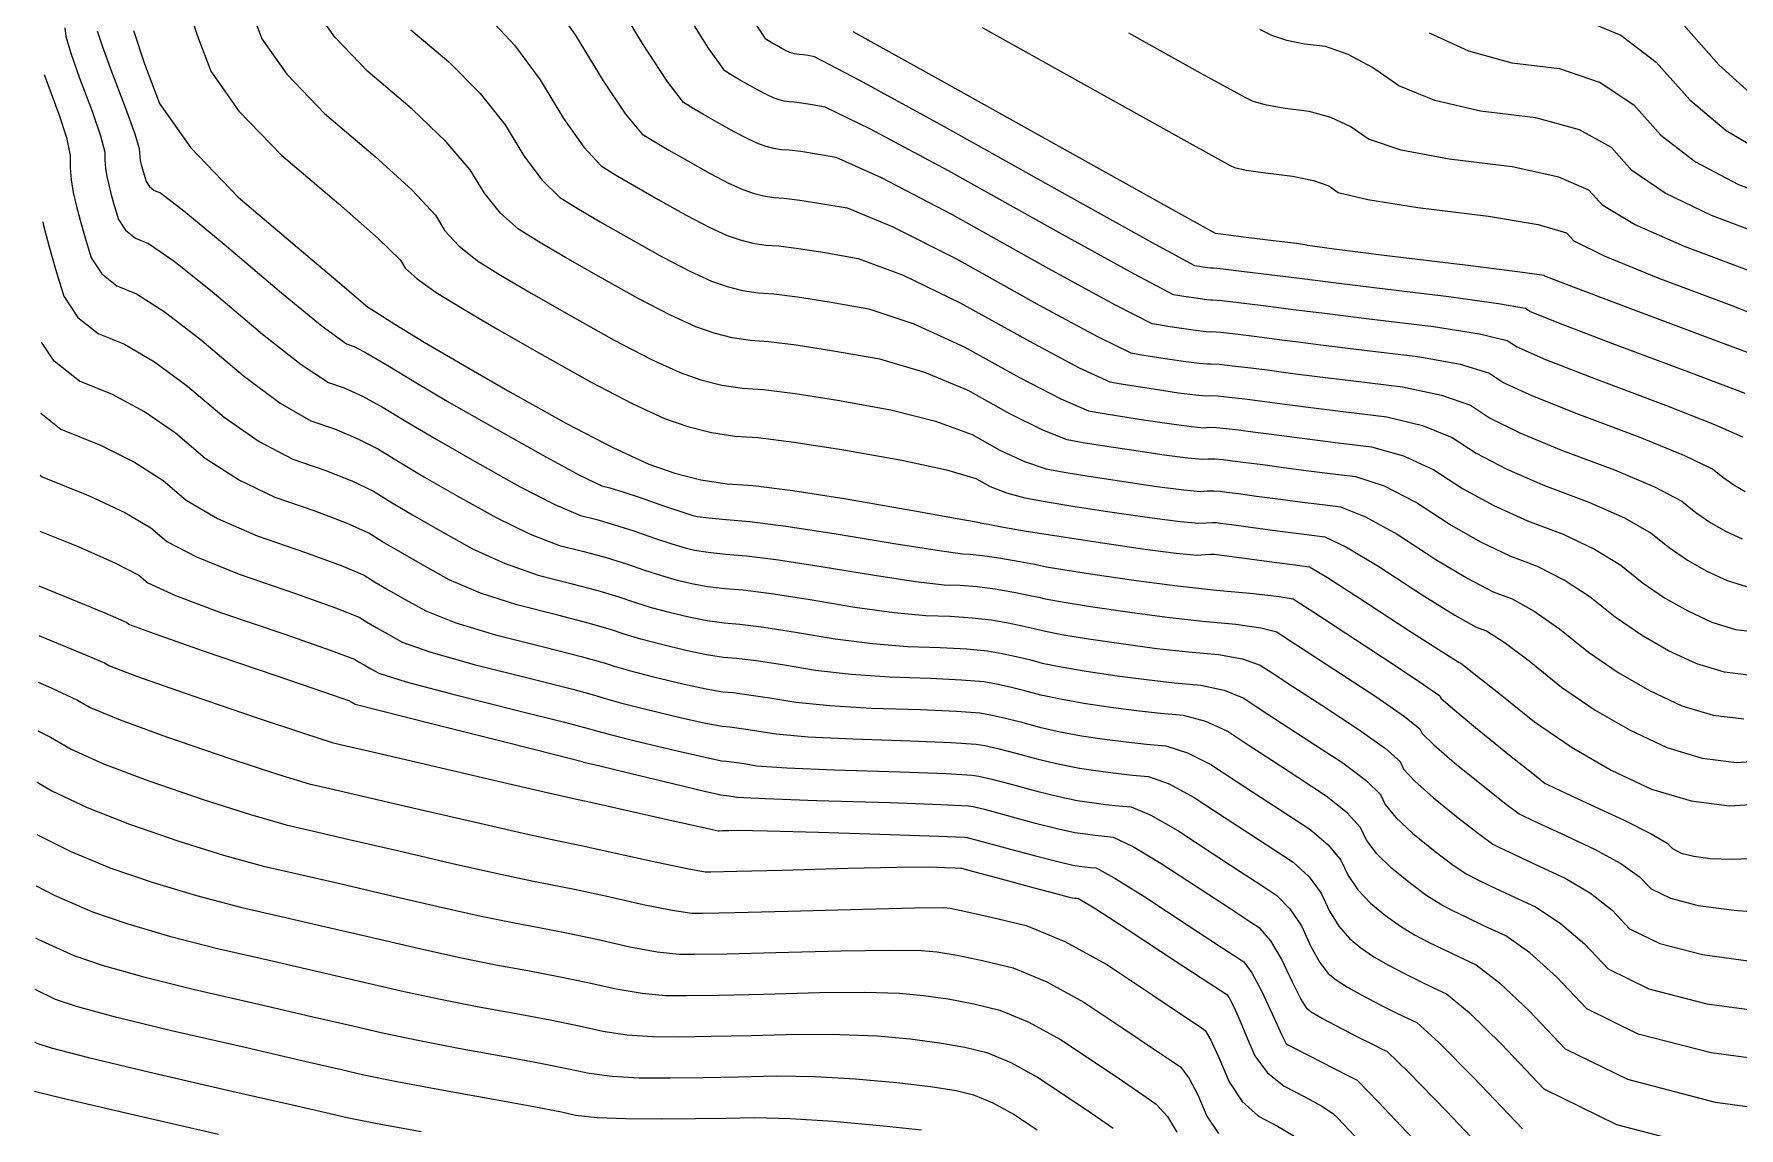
# Model space of a CAD drawing. Header units: inches. Extents: x 1337389 to 1347141, y 407035 to 414577.
# Drawn here: x 1337423.3 to 1337797.7, y 410503.8 to 410744 of the extents above; entities that cross this region are included whole.
import ezdxf

# ---------------------------------------------------------------- set-up
doc = ezdxf.new("R2010")
doc.units = ezdxf.units.IN
doc.header["$MEASUREMENT"] = 0
doc.layers.add('Topo', color=7, linetype='Continuous', lineweight=15, true_color=0x459900)

msp = doc.modelspace()

# ---------------------------------------------------------------- linework, layer by layer
at = {"layer": 'Topo'}
for points, elevation in [([(1337456.9391, 410750.2799), (1337459.0972, 410743.708), (1337462.0831, 410735.8549), (1337468.2498, 410727.078), (1337477.599, 410717.3771), (1337490.1279, 410706.7521), (1337498.8361, 410699.0779), (1337503.724, 410694.3549), (1337504.7901, 410692.5819), (1337507.416, 410690.217), (1337511.602, 410687.26), (1337517.3481, 410683.7099), (1337524.9059, 410679.258), (1337534.276, 410673.9039), (1337545.458, 410667.647), (1337554.623, 410662.8831), (1337561.771, 410659.61), (1337566.902, 410657.83), (1337572.0441, 410656.535), (1337577.195, 410655.7251), (1337582.3571, 410655.3999), (1337590.189, 410654.4109), (1337600.691, 410652.7591), (1337613.8639, 410650.4441), (1337623.6849, 410648.321), (1337630.155, 410646.3901), (1337633.2722, 410644.6521), (1337636.848, 410643.2309), (1337640.882, 410642.1262), (1337645.3729, 410641.3389), (1337651.4409, 410640.358), (1337659.0841, 410639.1829), (1337668.3039, 410637.8151), (1337674.9902, 410636.9422), (1337679.1409, 410636.564), (1337680.7591, 410636.6821), (1337682.078, 410636.7312), (1337683.1, 410636.712), (1337683.8239, 410636.624), (1337686.2768, 410636.3002), (1337690.46, 410635.74), (1337696.3721, 410634.9441), (1337701.0701, 410634.3209), (1337704.5531, 410633.8719), (1337706.822, 410633.5949), (1337711.52, 410631.3311), (1337718.647, 410627.081), (1337728.2031, 410620.8441), (1337735.3259, 410616.404), (1337740.0158, 410613.7632), (1337742.272, 410612.9202), (1337746.1489, 410610.447), (1337751.646, 410606.3439), (1337758.764, 410600.6112), (1337766.175, 410595.5379), (1337773.8811, 410591.1261), (1337781.8819, 410587.3731), (1337789.6661, 410585.0251), (1337797.236, 410584.083), (1337804.5902, 410584.546)], 870), ([(1337536.2609, 410752.1269), (1337542.1588, 410743.816), (1337548.2499, 410733.6881), (1337553.153, 410726.4149), (1337556.8689, 410721.9971), (1337559.3969, 410720.435), (1337562.7221, 410718.4772), (1337566.845, 410716.1209), (1337571.764, 410713.3681), (1337575.797, 410711.2721), (1337578.942, 410709.833), (1337581.1989, 410709.0489), (1337583.4608, 410708.48), (1337585.728, 410708.1229), (1337587.999, 410707.98), (1337591.4449, 410707.5449), (1337596.0651, 410706.8181), (1337601.8609, 410705.7999), (1337611.789, 410701.739), (1337625.8499, 410694.6371), (1337644.043, 410684.492), (1337656.83, 410677.6141), (1337664.21, 410674.002), (1337666.183, 410673.6562), (1337668.8479, 410673.225), (1337672.206, 410672.709), (1337676.2561, 410672.1079), (1337679.1931, 410671.7241), (1337681.016, 410671.559), (1337681.7269, 410671.6098), (1337683.55, 410671.48), (1337686.4851, 410671.1691), (1337690.5321, 410670.675), (1337694.0949, 410670.23), (1337697.1751, 410669.833), (1337699.771, 410669.4831), (1337705.0812, 410668.8141), (1337713.1038, 410667.8238), (1337723.8401, 410666.515), (1337732.3951, 410664.7309), (1337738.7679, 410662.4707), (1337742.9588, 410659.7351), (1337749.6342, 410656.4622), (1337758.7919, 410652.65), (1337770.4341, 410648.3), (1337779.235, 410644.5629), (1337785.194, 410641.4391), (1337788.3121, 410638.9269), (1337791.5589, 410636.7051), (1337794.935, 410634.772), (1337798.439, 410633.128)], 845), ([(1337799.1449, 410643.5011), (1337796.6359, 410644.9381), (1337794.2222, 410646.5911), (1337791.904, 410648.4581), (1337785.8519, 410651.3859), (1337776.0671, 410655.376), (1337762.5469, 410660.4272), (1337752.4949, 410664.4728), (1337745.9101, 410667.5129), (1337742.792, 410669.548), (1337736.5698, 410671.41), (1337727.2441, 410673.099), (1337714.8139, 410674.6151), (1337705.8829, 410675.7121), (1337700.4512, 410676.3909), (1337698.5181, 410676.651), (1337695.659, 410677.0161), (1337691.874, 410677.4861), (1337687.1619, 410678.0601), (1337683.8441, 410678.43), (1337681.92, 410678.5959), (1337681.3909, 410678.557), (1337680.033, 410678.6808), (1337677.846, 410678.966), (1337674.8301, 410679.414), (1337672.33, 410679.7981), (1337670.345, 410680.1191), (1337668.875, 410680.3771), (1337660.8261, 410684.49), (1337646.1969, 410692.46), (1337624.9889, 410704.286), (1337609.4101, 410712.4229), (1337599.4601, 410716.8709), (1337595.1402, 410717.63), (1337591.6959, 410718.172), (1337589.1269, 410718.496), (1337587.4339, 410718.603), (1337585.745, 410718.868), (1337584.059, 410719.2929), (1337582.3759, 410719.8768), (1337580.032, 410720.9499), (1337577.0261, 410722.513), (1337573.3588, 410724.565), (1337570.2861, 410726.321), (1337567.8071, 410727.7809), (1337565.9221, 410728.9449), (1337562.3009, 410733.654), (1337556.9422, 410741.909), (1337549.8471, 410753.7091)], 840), ([(1337470.6581, 410749.9432), (1337473.309, 410742.9688), (1337478.7861, 410735.1747), (1337487.0869, 410726.5611), (1337498.2138, 410717.1259), (1337506.3209, 410709.6881), (1337511.4109, 410704.247), (1337513.482, 410700.8032), (1337516.5629, 410697.4558), (1337520.6551, 410694.2069), (1337525.757, 410691.0549), (1337532.469, 410687.1019), (1337540.789, 410682.3471), (1337550.719, 410676.791), (1337558.858, 410672.561), (1337565.2051, 410669.6552), (1337569.7621, 410668.074), (1337574.327, 410666.924), (1337578.902, 410666.2049), (1337583.485, 410665.9159), (1337590.44, 410665.0381), (1337599.7661, 410663.571), (1337611.4639, 410661.5151), (1337621.3058, 410659.0049), (1337629.2941, 410656.04), (1337635.4271, 410652.6201), (1337640.844, 410650.1069), (1337645.547, 410648.501), (1337649.5349, 410647.8018), (1337654.9221, 410646.9309), (1337661.709, 410645.8881), (1337669.8938, 410644.6729), (1337675.83, 410643.8979), (1337679.5158, 410643.563), (1337680.9521, 410643.668), (1337682.3729, 410643.6811), (1337683.777, 410643.6032), (1337685.1652, 410643.4341), (1337687.84, 410643.0861), (1337691.8028, 410642.558), (1337697.0519, 410641.8519), (1337701.872, 410641.22), (1337706.263, 410640.6621), (1337710.2249, 410640.1791), (1337715.6949, 410638.0109), (1337722.6709, 410634.1589), (1337731.154, 410628.6221), (1337738.1881, 410624.416), (1337743.7709, 410621.5409), (1337747.905, 410619.9958), (1337752.7659, 410617.2701), (1337758.3561, 410613.363), (1337764.6731, 410608.274), (1337771.252, 410603.772), (1337778.0918, 410599.8548), (1337785.193, 410596.5241), (1337792.103, 410594.44), (1337798.8219, 410593.6039)], 865), ([(1337800.408, 410603.125), (1337794.54, 410603.8549), (1337788.5051, 410605.6751), (1337782.303, 410608.5839), (1337776.329, 410612.0048), (1337770.5831, 410615.9381), (1337765.065, 410620.382), (1337759.3831, 410624.094), (1337753.5371, 410627.072), (1337747.5259, 410629.3182), (1337741.0491, 410632.4271), (1337734.1051, 410636.3999), (1337726.6949, 410641.2371), (1337719.87, 410644.691), (1337713.6289, 410646.763), (1337707.973, 410647.4529), (1337702.674, 410648.118), (1337697.7323, 410648.7601), (1337693.1459, 410649.377), (1337689.4039, 410649.8719), (1337686.507, 410650.2438), (1337684.4539, 410650.495), (1337682.667, 410650.6309), (1337681.1458, 410650.653), (1337679.8911, 410650.562), (1337676.671, 410650.855), (1337671.4851, 410651.532), (1337664.3332, 410652.593), (1337658.4041, 410653.505), (1337653.6971, 410654.2659), (1337650.2128, 410654.8759), (1337644.8409, 410656.984), (1337637.5811, 410660.5881), (1337628.4328, 410665.6888), (1337618.9269, 410669.688), (1337609.0629, 410672.5861), (1337598.841, 410674.3829), (1337590.691, 410675.665), (1337584.614, 410676.4319), (1337580.6078, 410676.684), (1337576.6111, 410677.313), (1337572.621, 410678.3182), (1337568.639, 410679.699), (1337563.092, 410682.2389), (1337555.9801, 410685.9359), (1337547.3029, 410690.791), (1337540.0321, 410694.9461), (1337534.1671, 410698.4), (1337529.7091, 410701.1551), (1337525.7109, 410704.6962), (1337522.174, 410709.024), (1337519.0979, 410714.139), (1337513.8062, 410720.2981), (1337506.2989, 410727.5), (1337496.5761, 410735.7451), (1337489.3219, 410743.2732), (1337484.5361, 410750.0839)], 860), ([(1337522.4699, 410748.2472), (1337528.776, 410741.5172), (1337534.4719, 410733.9239), (1337539.558, 410725.4659), (1337544.006, 410719.175), (1337547.8149, 410715.05), (1337550.987, 410713.09), (1337555.1592, 410710.633), (1337560.331, 410707.678), (1337566.5029, 410704.2241), (1337571.562, 410701.5938), (1337575.5082, 410699.7881), (1337578.3401, 410698.8061), (1337581.1777, 410698.091), (1337584.021, 410697.643), (1337586.87, 410697.464), (1337591.1932, 410696.9181), (1337596.991, 410696.0059), (1337604.262, 410694.7279), (1337614.1681, 410691.0549), (1337626.7111, 410684.9869), (1337641.8891, 410676.524), (1337652.8341, 410670.7369), (1337659.5441, 410667.627), (1337662.0208, 410667.192), (1337665.367, 410666.6519), (1337669.5821, 410666.0041), (1337674.665, 410665.2491), (1337678.3519, 410664.7681), (1337680.641, 410664.56), (1337681.5329, 410664.6249), (1337683.2551, 410664.5309), (1337685.8078, 410664.277), (1337689.1899, 410663.8649), (1337692.5321, 410663.444), (1337695.8321, 410663.0139), (1337699.091, 410662.5749), (1337704.2781, 410661.9149), (1337711.394, 410661.0341), (1337720.437, 410659.931), (1337728.2199, 410658.0511), (1337734.7443, 410655.3931), (1337740.0079, 410651.9571), (1337746.7721, 410648.4501), (1337755.037, 410644.873), (1337764.8021, 410641.2239), (1337772.618, 410637.7401), (1337778.485, 410634.42), (1337782.4021, 410631.2641), (1337786.4819, 410628.472), (1337790.7242, 410626.0429), (1337795.1281, 410623.977), (1337799.4129, 410622.685)], 850), ([(1337798.613, 410655.477), (1337792.4689, 410658.209), (1337781.6991, 410662.4521), (1337766.303, 410668.2041), (1337755.357, 410672.4839), (1337748.861, 410675.292), (1337746.816, 410676.6261), (1337740.7451, 410678.09), (1337730.648, 410679.6832), (1337716.524, 410681.4062), (1337706.6849, 410682.611), (1337701.131, 410683.2991), (1337699.862, 410683.4702), (1337697.223, 410683.8019), (1337693.215, 410684.296), (1337687.838, 410684.9511), (1337684.138, 410685.3799), (1337682.114, 410685.5821), (1337681.7659, 410685.556), (1337680.874, 410685.6369), (1337679.436, 410685.8251), (1337677.4541, 410686.1187), (1337675.811, 410686.3719), (1337674.507, 410686.5831), (1337673.541, 410686.752), (1337664.8231, 410691.367), (1337648.3521, 410700.428), (1337624.1281, 410713.9349), (1337607.0311, 410723.106), (1337597.0602, 410727.9419), (1337594.2148, 410728.4419), (1337591.947, 410728.799), (1337590.2549, 410729.012), (1337589.1411, 410729.082), (1337588.0279, 410729.257), (1337586.9179, 410729.5371), (1337585.81, 410729.9212), (1337584.266, 410730.6278), (1337582.2869, 410731.6572), (1337579.872, 410733.0079), (1337577.8491, 410734.164), (1337576.2171, 410735.126), (1337574.976, 410735.8921), (1337571.4481, 410740.894), (1337565.6341, 410750.13)], 835), ([(1337799.0861, 410665.0319), (1337787.3312, 410669.5282), (1337770.0579, 410675.9821), (1337758.2181, 410680.496), (1337751.8121, 410683.0701), (1337750.8411, 410683.7042), (1337744.9201, 410684.7701), (1337734.0521, 410686.2669), (1337718.2338, 410688.1959), (1337707.487, 410689.5089), (1337701.811, 410690.2071), (1337701.205, 410690.2878), (1337698.7871, 410690.5879), (1337694.5569, 410691.1061), (1337688.515, 410691.8431), (1337684.432, 410692.33), (1337682.307, 410692.567), (1337682.1409, 410692.5551), (1337681.7139, 410692.5939), (1337681.0271, 410692.6841), (1337680.0789, 410692.8241), (1337679.293, 410692.945), (1337678.6692, 410693.0462), (1337678.2069, 410693.127), (1337668.819, 410698.2439), (1337650.5061, 410708.3961), (1337623.2671, 410723.5841), (1337604.651, 410733.7899), (1337594.6592, 410739.0129), (1337593.29, 410739.254), (1337592.1979, 410739.4251), (1337591.3841, 410739.528), (1337590.8471, 410739.562), (1337590.312, 410739.646), (1337589.7768, 410739.781), (1337589.244, 410739.9661), (1337588.501, 410740.3061), (1337587.5479, 410740.8011), (1337586.3858, 410741.4511), (1337585.4122, 410742.0081), (1337584.627, 410742.471), (1337584.0289, 410742.84), (1337580.5961, 410748.1329)], 830), ([(1337763.4781, 410747.185), (1337771.775, 410743.71), (1337779.5988, 410737.824), (1337786.9509, 410729.527), (1337794.9299, 410722.8449), (1337803.538, 410717.778), (1337812.7738, 410714.3271), (1337822.5611, 410708.9989), (1337832.9001, 410701.7951), (1337843.7909, 410692.713), (1337857.4789, 410683.777), (1337873.9651, 410674.986), (1337893.247, 410666.3409), (1337909.502, 410658.9991), (1337922.73, 410652.9579), (1337932.9311, 410648.2199), (1337943.3899, 410643.241), (1337954.1059, 410638.0208), (1337965.0791, 410632.5609), (1337976.051, 410625.6641), (1337987.02, 410617.3289), (1337997.9861, 410607.558), (1338007.53, 410599.7143)], 800), ([(1338009.9308, 410607.6949), (1338002.3691, 410613.9111), (1337993.6788, 410621.653), (1337983.5129, 410628.9909), (1337971.871, 410635.923), (1337958.7531, 410642.45), (1337945.943, 410648.6899), (1337933.441, 410654.6418), (1337921.2468, 410660.306), (1337908.02, 410666.368), (1337893.7611, 410672.8259), (1337878.4681, 410679.6822), (1337863.9308, 410687.8739), (1337850.1498, 410697.4001), (1337837.1248, 410708.2619), (1337825.9988, 410716.416), (1337816.7722, 410721.8619), (1337809.4449, 410724.5991), (1337801.6279, 410729.733), (1337793.323, 410737.2628), (1337784.5289, 410747.189)], 795), ([(1337430.029, 410745.3871), (1337430.2731, 410743.4781), (1337431.3549, 410739.7909), (1337433.2739, 410734.325), (1337436.0299, 410727.0799), (1337437.8702, 410721.6642), (1337438.7951, 410718.0749), (1337438.805, 410716.3149), (1337438.954, 410714.5318), (1337439.241, 410712.7261), (1337439.666, 410710.8979), (1337440.243, 410708.7099), (1337440.9701, 410706.1609), (1337441.8491, 410703.2519), (1337443.3851, 410700.9278), (1337445.5791, 410699.189), (1337448.4301, 410698.0351), (1337454.022, 410694.1341), (1337462.3559, 410687.485), (1337473.431, 410678.089), (1337481.9661, 410671.432), (1337487.9629, 410667.5149), (1337491.4219, 410666.337), (1337495.419, 410664.5058), (1337499.956, 410662.0219), (1337505.033, 410658.8849), (1337511.7153, 410654.9471), (1337520.0021, 410650.2091), (1337529.8949, 410644.6711), (1337537.6689, 410640.6851), (1337543.324, 410638.251), (1337546.86, 410637.3689), (1337550.7459, 410636.25), (1337554.9809, 410634.8939), (1337559.5661, 410633.301), (1337563.3239, 410632.069), (1337566.2548, 410631.2), (1337568.358, 410630.6929), (1337571.314, 410630.2322), (1337575.1211, 410629.8151), (1337579.7802, 410629.4438), (1337586.7941, 410628.544), (1337596.1642, 410627.115), (1337607.8889, 410625.158), (1337616.8892, 410623.8169), (1337623.1649, 410623.092), (1337626.7159, 410622.983), (1337630.453, 410622.6691), (1337634.3769, 410622.1499), (1337638.4871, 410621.427), (1337641.6819, 410620.8211), (1337643.9639, 410620.3321), (1337645.333, 410619.9619), (1337649.1221, 410619.2882), (1337655.3329, 410618.3109), (1337663.9659, 410617.031), (1337672.1659, 410615.9581), (1337679.9339, 410615.093), (1337687.2689, 410614.4359), (1337692.7051, 410613.639), (1337696.2441, 410612.704), (1337697.884, 410611.628), (1337702.0531, 410608.905), (1337708.7509, 410604.5331), (1337717.9779, 410598.513), (1337724.292, 410594.15), (1337727.6921, 410591.445), (1337728.178, 410590.397), (1337730.7111, 410587.9119), (1337735.293, 410583.991), (1337741.9211, 410578.634), (1337746.6451, 410574.9079), (1337749.4631, 410572.811), (1337750.3769, 410572.3449), (1337753.4459, 410570.893), (1337758.6709, 410568.4539), (1337766.0526, 410565.0288), (1337771.807, 410561.868), (1337775.934, 410558.9719), (1337778.433, 410556.3399), (1337782.7221, 410554.2339), (1337788.8, 410552.6541), (1337796.6688, 410551.6009), (1337803.894, 410551.048)], 885), ([(1337437.099, 410744.725), (1337438.197, 410741.429), (1337440.275, 410735.7629), (1337443.3321, 410727.7269), (1337445.3708, 410722.085), (1337446.3932, 410718.837), (1337446.398, 410717.9819), (1337446.47, 410717.117), (1337446.6088, 410716.24), (1337446.8159, 410715.3529), (1337447.0962, 410714.2911), (1337447.449, 410713.0529), (1337447.8751, 410711.6408), (1337448.6212, 410710.513), (1337449.6861, 410709.6688), (1337451.0699, 410709.109), (1337456.1879, 410705.1761), (1337465.0398, 410697.8709), (1337477.6251, 410687.1929), (1337486.5741, 410679.8842), (1337491.8851, 410675.9439), (1337493.5601, 410675.374), (1337496.6012, 410673.8051), (1337501.0069, 410671.2358), (1337506.779, 410667.6691), (1337514.3759, 410663.192), (1337523.798, 410657.8051), (1337535.0459, 410651.5081), (1337543.113, 410647.169), (1337548.0001, 410644.7858), (1337549.706, 410644.3609), (1337552.5718, 410643.476), (1337556.598, 410642.133), (1337561.783, 410640.332), (1337565.578, 410639.0488), (1337567.9823, 410638.286), (1337568.9962, 410638.0408), (1337571.422, 410637.7391), (1337575.262, 410637.3781), (1337580.515, 410636.96), (1337588.4239, 410635.945), (1337598.9881, 410634.3351), (1337612.2078, 410632.1281), (1337621.6031, 410630.6389), (1337627.1728, 410629.8681), (1337628.9181, 410629.8141), (1337631.5989, 410629.5109), (1337635.215, 410628.959), (1337639.7682, 410628.157), (1337643.0221, 410627.5641), (1337644.976, 410627.1782), (1337645.63, 410627.0009), (1337649.2461, 410626.4112), (1337655.8229, 410625.409), (1337665.3619, 410623.995), (1337674.4231, 410622.81), (1337683.006, 410621.854), (1337691.1109, 410621.1279), (1337696.732, 410620.5011), (1337699.8679, 410619.974), (1337700.521, 410619.5459), (1337704.361, 410617.0389), (1337711.3889, 410612.454), (1337721.6042, 410605.7889), (1337728.4869, 410601.1899), (1337732.0361, 410598.6581), (1337732.251, 410598.193), (1337734.8781, 410595.8758), (1337739.9171, 410591.708), (1337747.3659, 410585.6881), (1337752.4611, 410581.608), (1337755.2021, 410579.4702), (1337755.5882, 410579.273), (1337758.6099, 410577.8592), (1337764.269, 410575.2269), (1337772.5642, 410571.378), (1337778.4739, 410568.4119), (1337781.998, 410566.3299), (1337783.1371, 410565.1301), (1337785.0921, 410564.17), (1337787.8621, 410563.4498), (1337791.4491, 410562.97), (1337796.2151, 410562.8301), (1337802.1619, 410563.0291)], 880), ([(1337445.1369, 410744.7812), (1337447.5359, 410737.4741), (1337450.8571, 410728.7408), (1337457.715, 410718.9808), (1337468.11, 410708.194), (1337482.0429, 410696.3789), (1337491.3511, 410688.4681), (1337496.0361, 410684.4623), (1337496.097, 410684.3611), (1337498.268, 410682.9771), (1337502.5479, 410680.3122), (1337508.9381, 410676.3652), (1337517.342, 410671.414), (1337527.7619, 410665.46), (1337540.1962, 410658.5029), (1337550.388, 410653.205), (1337558.337, 410649.5659), (1337564.043, 410647.5873), (1337569.7601, 410646.146), (1337575.4891, 410645.2449), (1337581.2291, 410644.8841), (1337589.938, 410643.784), (1337601.6169, 410641.9469), (1337616.265, 410639.3731), (1337626.0649, 410637.6369), (1337631.016, 410636.7409), (1337631.1182, 410636.6841), (1337632.8521, 410636.3542), (1337636.2163, 410635.7509), (1337641.2109, 410634.8749), (1337647.9591, 410633.784), (1337656.4601, 410632.478), (1337666.7139, 410630.9561), (1337674.1488, 410629.9851), (1337678.7661, 410629.566), (1337680.565, 410629.697), (1337681.7841, 410629.7822), (1337682.4231, 410629.821), (1337682.4819, 410629.8131), (1337684.713, 410629.514), (1337689.116, 410628.9209), (1337695.692, 410628.0359), (1337700.267, 410627.4229), (1337702.8429, 410627.081), (1337703.4179, 410627.0111), (1337707.344, 410624.652), (1337714.622, 410620.003), (1337725.2521, 410613.065), (1337732.465, 410608.393), (1337736.2609, 410605.9861), (1337736.64, 410605.844), (1337739.532, 410603.624), (1337744.936, 410599.3249), (1337752.8541, 410592.9482), (1337761.099, 410587.3049), (1337769.6709, 410582.396), (1337778.57, 410578.2221), (1337787.2299, 410575.6109), (1337795.6501, 410574.5621), (1337803.8301, 410575.0768)], 875), ([(1337506.0649, 410744.928), (1337514.384, 410737.873), (1337521.291, 410730.9079), (1337526.7851, 410724.0321), (1337530.8659, 410717.245), (1337534.858, 410711.9349), (1337538.762, 410708.1019), (1337542.5769, 410705.7449), (1337547.596, 410702.7889), (1337553.8172, 410699.2341), (1337561.2419, 410695.08), (1337567.327, 410691.9159), (1337572.073, 410689.7439), (1337575.4801, 410688.5619), (1337578.8941, 410687.702), (1337582.315, 410687.1639), (1337585.7422, 410686.9479), (1337590.942, 410686.291), (1337597.9159, 410685.195), (1337606.6618, 410683.6569), (1337616.5482, 410680.372), (1337627.5719, 410675.338), (1337639.7351, 410668.556), (1337648.8369, 410663.86), (1337654.879, 410661.2517), (1337657.8591, 410660.7289), (1337661.8849, 410660.0781), (1337666.9571, 410659.2992), (1337673.075, 410658.3911), (1337677.5109, 410657.8108), (1337680.2662, 410657.5608), (1337681.3398, 410657.6389), (1337682.961, 410657.5811), (1337685.131, 410657.386), (1337687.8491, 410657.055), (1337690.9681, 410656.6579), (1337694.489, 410656.1954), (1337698.4111, 410655.6681), (1337703.4761, 410655.0171), (1337709.6829, 410654.2432), (1337717.033, 410653.3471), (1337724.045, 410651.371), (1337730.7192, 410648.3149), (1337737.057, 410644.179), (1337743.911, 410640.439), (1337751.2822, 410637.0949), (1337759.1691, 410634.1478), (1337766, 410630.9168), (1337771.775, 410627.401), (1337776.4928, 410623.6009), (1337781.406, 410620.2382), (1337786.5129, 410617.313), (1337791.816, 410614.826), (1337796.9759, 410613.2701), (1337801.993, 410612.6449)], 855), ([(1337805.3739, 410671.9181), (1337792.781, 410676.657), (1337774.0018, 410683.6739), (1337761.437, 410688.4032), (1337755.0868, 410690.844), (1337754.9499, 410690.9981), (1337749.1211, 410691.796), (1337737.5989, 410693.2391), (1337720.384, 410695.326), (1337708.8541, 410696.7559), (1337703.0081, 410697.5271), (1337702.8471, 410697.6389), (1337700.541, 410697.9799), (1337696.0892, 410698.548), (1337689.493, 410699.3439), (1337685.0709, 410699.8867), (1337682.826, 410700.1758), (1337682.755, 410700.211), (1337672.7721, 410705.7659), (1337652.8761, 410716.841), (1337623.067, 410733.4341), (1337603.165, 410744.5059)], 825), ([(1337631.5259, 410745.413), (1337658.3099, 410730.504), (1337676.4711, 410720.4099), (1337686.011, 410715.1319), (1337686.9299, 410714.669), (1337689.5181, 410714.122), (1337693.7748, 410713.491), (1337699.7021, 410712.776), (1337704.3301, 410711.8251), (1337707.66, 410710.6382), (1337709.6908, 410709.216), (1337716.221, 410707.6402), (1337727.2489, 410705.9111), (1337742.7752, 410704.0279), (1337753.652, 410702.1791), (1337759.88, 410700.3631), (1337761.459, 410698.581), (1337768.136, 410695.2909), (1337779.9089, 410690.4951), (1337796.7801, 410684.191), (1337808.811, 410679.3339)], 820), ([(1337800.7779, 410691.7252), (1337785.8161, 410697.3159), (1337774.8338, 410702.1799), (1337767.832, 410706.3171), (1337764.81, 410709.7281), (1337758.1831, 410712.562), (1337747.951, 410714.817), (1337734.113, 410716.4949), (1337723.5881, 410718.5237), (1337716.3741, 410720.905), (1337712.4732, 410723.6371), (1337708.1201, 410725.6689), (1337703.3139, 410727.003), (1337698.0581, 410727.6371), (1337693.9641, 410728.3569), (1337691.0338, 410729.1621), (1337689.267, 410730.0518), (1337680.171, 410735.0542), (1337663.743, 410744.1669)], 815), ([(1337804.777, 410699.2589), (1337791.723, 410704.137), (1337781.533, 410709.0681), (1337774.2049, 410714.0541), (1337769.7401, 410719.0941), (1337762.7138, 410722.945), (1337753.1259, 410725.6069), (1337740.9779, 410727.0791), (1337730.955, 410729.4091), (1337723.058, 410732.5939), (1337717.286, 410736.6348), (1337711.9087, 410739.5139), (1337706.9267, 410741.2302), (1337702.3401, 410741.783), (1337698.41, 410742.592), (1337695.138, 410743.654), (1337692.524, 410744.9721)], 810), ([(1337729.7411, 410744.2828), (1337738.3219, 410740.2929), (1337747.8421, 410737.6641), (1337758.302, 410736.3961), (1337767.2441, 410733.3269), (1337774.6701, 410728.4593), (1337780.5781, 410721.7901), (1337788.231, 410715.9561), (1337797.63, 410710.9569), (1337808.775, 410706.793)], 805), ([(1337425.5192, 410735.1399), (1337426.2721, 410732.8872), (1337428.7281, 410726.4331), (1337430.369, 410721.2418), (1337431.197, 410717.313), (1337431.212, 410714.6471), (1337431.4369, 410711.946), (1337431.8721, 410709.2119), (1337432.5161, 410706.4431), (1337433.3891, 410703.1289), (1337434.4909, 410699.2679), (1337435.822, 410694.8622), (1337438.1489, 410691.3421), (1337441.4711, 410688.7079), (1337445.79, 410686.9609), (1337451.8569, 410683.091), (1337459.672, 410677.099), (1337469.236, 410668.9849), (1337477.3589, 410662.9798), (1337484.041, 410659.0852), (1337489.2831, 410657.3011), (1337494.2369, 410655.208), (1337498.9051, 410652.808), (1337503.2871, 410650.1), (1337509.053, 410646.7022), (1337516.2061, 410642.613), (1337524.7439, 410637.8331), (1337532.2241, 410634.2008), (1337538.6481, 410631.7151), (1337544.0141, 410630.377), (1337548.919, 410629.0231), (1337553.3651, 410627.654), (1337557.3489, 410626.269), (1337561.0708, 410625.0901), (1337564.5279, 410624.115), (1337567.721, 410623.345), (1337571.2049, 410622.7239), (1337574.9801, 410622.2521), (1337579.0449, 410621.928), (1337585.165, 410621.1431), (1337593.3399, 410619.896), (1337603.5699, 410618.189), (1337612.176, 410616.996), (1337619.1569, 410616.3169), (1337624.514, 410616.1521), (1337629.3068, 410615.827), (1337633.538, 410615.3422), (1337637.205, 410614.696), (1337640.343, 410614.0781), (1337642.9529, 410613.4861), (1337645.0351, 410612.9218), (1337648.9979, 410612.1638), (1337654.843, 410611.212), (1337662.57, 410610.067), (1337669.909, 410609.1069), (1337676.861, 410608.3331), (1337683.4261, 410607.7441), (1337688.679, 410606.7779), (1337692.6191, 410605.4329), (1337695.2468, 410603.711), (1337699.7451, 410600.77), (1337706.1142, 410596.613), (1337714.3529, 410591.2369), (1337720.097, 410587.1101), (1337723.348, 410584.231), (1337724.104, 410582.6), (1337726.544, 410579.9481), (1337730.6691, 410576.275), (1337736.477, 410571.581), (1337740.8289, 410568.2068), (1337743.725, 410566.1519), (1337745.1662, 410565.4171), (1337748.2819, 410563.9271), (1337753.0739, 410561.6809), (1337759.5421, 410558.6801), (1337765.14, 410555.324), (1337769.869, 410551.6139), (1337773.728, 410547.55), (1337780.351, 410544.2981), (1337789.738, 410541.8581), (1337801.8891, 410540.232)], 890), ([(1337425.194, 410702.727), (1337425.366, 410701.9878), (1337426.536, 410697.5471), (1337428.0132, 410692.3761), (1337429.795, 410686.472), (1337432.9119, 410681.7569), (1337437.3642, 410678.228), (1337443.1492, 410675.8869), (1337449.6909, 410672.0489), (1337456.9879, 410666.7128), (1337465.041, 410659.881), (1337472.7519, 410654.528), (1337480.1191, 410650.656), (1337487.144, 410648.264), (1337493.0561, 410645.9101), (1337497.855, 410643.5941), (1337501.5409, 410641.3159), (1337506.392, 410638.457), (1337512.4092, 410635.0159), (1337519.5919, 410630.9949), (1337526.78, 410627.7159), (1337533.971, 410625.1801), (1337541.1669, 410623.385), (1337547.093, 410621.7967), (1337551.7481, 410620.414), (1337555.132, 410619.238), (1337558.8171, 410618.1099), (1337562.7999, 410617.03), (1337567.0841, 410615.9981), (1337571.0972, 410615.217), (1337574.8381, 410614.6881), (1337578.3089, 410614.4121), (1337583.5348, 410613.741), (1337590.515, 410612.6769), (1337599.251, 410611.219), (1337607.4619, 410610.174), (1337615.149, 410609.5409), (1337622.312, 410609.3209), (1337628.1621, 410608.9849), (1337632.6988, 410608.5331), (1337635.923, 410607.965), (1337639.0039, 410607.3339), (1337641.942, 410606.64), (1337644.737, 410605.8829), (1337648.8741, 410605.041), (1337654.3529, 410604.114), (1337661.173, 410603.103), (1337667.6523, 410602.2549), (1337673.789, 410601.5719), (1337679.584, 410601.0531), (1337684.6521, 410599.9171), (1337688.9941, 410598.1631), (1337692.61, 410595.7929), (1337697.437, 410592.6359), (1337703.4761, 410588.6922), (1337710.7269, 410583.962), (1337715.903, 410580.07), (1337719.004, 410577.0168), (1337720.031, 410574.803), (1337722.377, 410571.9839), (1337726.0449, 410568.5589), (1337731.0321, 410564.528), (1337735.013, 410561.5061), (1337737.9872, 410559.4929), (1337739.9549, 410558.4889), (1337743.1182, 410556.9611), (1337747.476, 410554.908), (1337753.0309, 410552.33), (1337758.4731, 410548.7801), (1337763.8039, 410544.2561), (1337769.024, 410538.759), (1337777.981, 410534.3609), (1337790.6759, 410531.062), (1337807.1099, 410528.8619)], 895), ([(1337812.33, 410517.493), (1337791.6141, 410520.266), (1337775.6099, 410524.425), (1337764.3189, 410529.969), (1337757.74, 410536.8981), (1337751.806, 410542.2359), (1337746.5191, 410545.9809), (1337741.879, 410548.1339), (1337737.953, 410549.994), (1337734.7443, 410551.5609), (1337732.2491, 410552.8341), (1337729.1972, 410554.8061), (1337725.587, 410557.4752), (1337721.4209, 410560.8421), (1337718.2109, 410564.02), (1337715.957, 410567.007), (1337714.6602, 410569.8041), (1337711.7079, 410573.0298), (1337707.1009, 410576.6861), (1337700.8389, 410580.7719), (1337695.1299, 410584.5021), (1337689.9728, 410587.8751), (1337685.3699, 410590.8931), (1337680.626, 410593.055), (1337675.741, 410594.3609), (1337670.7159, 410594.8109), (1337665.395, 410595.404), (1337659.777, 410596.139), (1337653.8629, 410597.016), (1337648.7501, 410597.917), (1337644.4401, 410598.8429), (1337640.931, 410599.7939), (1337637.664, 410600.5908), (1337634.641, 410601.235), (1337631.86, 410601.724), (1337627.0159, 410602.1431), (1337620.1101, 410602.4899), (1337611.1409, 410602.7651), (1337602.7479, 410603.352), (1337594.931, 410604.2499), (1337587.6911, 410605.458), (1337581.905, 410606.3399), (1337577.5739, 410606.8959), (1337574.6969, 410607.125), (1337570.988, 410607.7101), (1337566.4469, 410608.65), (1337561.073, 410609.9448), (1337556.563, 410611.1309), (1337552.9149, 410612.2069), (1337550.1309, 410613.1751), (1337545.266, 410614.57), (1337538.321, 410616.3931), (1337529.2948, 410618.644), (1337521.3351, 410621.2319), (1337514.4409, 410624.1579), (1337508.6129, 410627.42), (1337503.7309, 410630.211), (1337499.794, 410632.531), (1337496.8041, 410634.3802), (1337491.8741, 410636.6119), (1337485.005, 410639.227), (1337476.1969, 410642.2259), (1337468.145, 410646.076), (1337460.8469, 410650.7769), (1337454.305, 410656.328), (1337447.5248, 410661.0062), (1337440.509, 410664.8131), (1337433.2559, 410667.7479), (1337427.6759, 410672.1711), (1337424.9292, 410676.3279)], 900), ([(1337424.7728, 410660.7368), (1337429.149, 410657.2681), (1337437.8692, 410653.739), (1337445.36, 410649.9641), (1337451.621, 410645.9421), (1337456.6521, 410641.6731), (1337463.5369, 410637.624), (1337472.2749, 410633.7969), (1337482.8659, 410630.1907), (1337490.692, 410627.313), (1337495.753, 410625.1661), (1337498.0482, 410623.7471), (1337501.0701, 410621.9661), (1337504.8168, 410619.8239), (1337509.29, 410617.32), (1337515.891, 410614.748), (1337524.6191, 410612.108), (1337535.4749, 410609.4008), (1337543.4399, 410607.343), (1337548.5141, 410605.9349), (1337550.698, 410605.1761), (1337554.309, 410604.1511), (1337559.346, 410602.8591), (1337565.809, 410601.3021), (1337570.879, 410600.202), (1337574.5561, 410599.5621), (1337576.8389, 410599.3801), (1337580.2759, 410598.9389), (1337584.8671, 410598.239), (1337590.6119, 410597.2801), (1337598.034, 410596.5299), (1337607.133, 410595.9901), (1337617.908, 410595.659), (1337625.8709, 410595.301), (1337631.0211, 410594.9159), (1337633.3589, 410594.504), (1337636.3248, 410593.8481), (1337639.9199, 410592.9482), (1337644.142, 410591.804), (1337648.627, 410590.794), (1337653.373, 410589.917), (1337658.3811, 410589.175), (1337663.1381, 410588.553), (1337667.6439, 410588.051), (1337671.8989, 410587.67), (1337676.5991, 410586.1937), (1337681.7449, 410583.623), (1337687.336, 410579.958), (1337692.822, 410576.3667), (1337698.2009, 410572.851), (1337703.4749, 410569.4111), (1337707.5139, 410565.9899), (1337710.316, 410562.59), (1337711.883, 410559.21), (1337714.0439, 410556.055), (1337716.797, 410553.1259), (1337720.1429, 410550.422), (1337723.381, 410548.105), (1337726.5109, 410546.175), (1337729.533, 410544.633), (1337732.789, 410543.028), (1337736.2812, 410541.361), (1337740.0079, 410539.6319), (1337745.1389, 410535.692), (1337751.6749, 410529.541), (1337759.614, 410521.179), (1337773.2401, 410514.4889), (1337792.552, 410509.4701), (1337817.5508, 410506.1241)], 905), ([(1337424.636, 410647.1088), (1337425.0409, 410646.7879), (1337435.2291, 410642.665), (1337443.1939, 410638.922), (1337448.9371, 410635.5559), (1337452.458, 410632.569), (1337458.9299, 410629.173), (1337468.353, 410625.368), (1337480.7281, 410621.154), (1337489.511, 410618.015), (1337494.7021, 410615.9508), (1337496.3021, 410614.962), (1337498.409, 410613.7209), (1337501.0209, 410612.2279), (1337504.139, 410610.482), (1337510.4461, 410608.2639), (1337519.943, 410605.5729), (1337532.628, 410602.409), (1337541.6131, 410600.1171), (1337546.898, 410598.695), (1337548.4811, 410598.1451), (1337552.0551, 410597.1709), (1337557.619, 410595.7739), (1337565.1721, 410593.9542), (1337570.7711, 410592.695), (1337574.4149, 410591.999), (1337576.1029, 410591.8641), (1337578.6461, 410591.5379), (1337582.0429, 410591.0201), (1337586.293, 410590.311), (1337593.3199, 410589.7091), (1337603.124, 410589.214), (1337615.7058, 410588.8279), (1337624.7251, 410588.459), (1337630.1819, 410588.107), (1337632.0771, 410587.7741), (1337634.9861, 410587.1053), (1337638.908, 410586.1021), (1337643.845, 410584.765), (1337648.5029, 410583.67), (1337652.883, 410582.8191), (1337656.9841, 410582.2111), (1337660.8809, 410581.701), (1337664.5709, 410581.29), (1337668.0561, 410580.978), (1337672.5729, 410579.3318), (1337678.1209, 410576.3531), (1337684.699, 410572.04), (1337690.5138, 410568.2331), (1337695.5641, 410564.9312), (1337699.8489, 410562.135), (1337703.319, 410558.95), (1337705.972, 410555.3757), (1337707.8101, 410551.413), (1337709.8769, 410548.091), (1337712.1731, 410545.4101), (1337714.698, 410543.369), (1337717.565, 410541.4039), (1337720.7729, 410539.516), (1337724.3221, 410537.705), (1337727.6249, 410536.0621), (1337730.684, 410534.5879), (1337733.497, 410533.283), (1337738.473, 410529.148), (1337745.61, 410522.183), (1337754.91, 410512.389), (1337770.827, 410504.5582), (1337793.362, 410498.6912)], 910), ([(1337424.5131, 410634.8589), (1337432.5881, 410631.5921), (1337441.0282, 410627.8789), (1337446.2532, 410625.17), (1337448.263, 410623.465), (1337454.323, 410620.7209), (1337464.4308, 410616.938), (1337478.589, 410612.1171), (1337488.329, 410608.717), (1337493.6509, 410606.7369), (1337494.556, 410606.1781), (1337495.7469, 410605.4758), (1337497.224, 410604.6321), (1337498.988, 410603.645), (1337505.002, 410601.78), (1337515.2671, 410599.0369), (1337529.7821, 410595.4169), (1337539.787, 410592.8899), (1337545.281, 410591.456), (1337546.264, 410591.114), (1337549.801, 410590.1919), (1337555.8909, 410588.6889), (1337564.5351, 410586.6061), (1337570.6619, 410585.1879), (1337574.273, 410584.4349), (1337575.368, 410584.3479), (1337577.016, 410584.136), (1337579.2179, 410583.8008), (1337581.973, 410583.3411), (1337588.6061, 410582.887), (1337599.1161, 410582.439), (1337613.504, 410581.9961), (1337623.5799, 410581.6159), (1337629.343, 410581.299), (1337630.795, 410581.0429), (1337633.646, 410580.3621), (1337637.897, 410579.2562), (1337643.5469, 410577.7249), (1337648.3788, 410576.547), (1337652.3919, 410575.721), (1337655.588, 410575.2469), (1337658.623, 410574.8501), (1337661.499, 410574.5301), (1337664.2141, 410574.2862), (1337668.546, 410572.471), (1337674.4961, 410569.0828), (1337682.0628, 410564.1219), (1337688.2061, 410560.0983), (1337692.9271, 410557.011), (1337696.2241, 410554.8591), (1337699.124, 410551.9099), (1337701.6289, 410548.1632), (1337703.736, 410543.6171), (1337705.7103, 410540.127), (1337707.5489, 410537.6929), (1337709.2539, 410536.3159), (1337711.7489, 410534.7038), (1337715.0339, 410532.8568), (1337719.111, 410530.7768), (1337722.4609, 410529.0959), (1337725.086, 410527.815), (1337726.986, 410526.933), (1337731.8058, 410522.6031), (1337739.545, 410514.825), (1337750.205, 410503.5981)], 915), ([(1337745.4999, 410494.8081), (1337733.481, 410507.467), (1337725.139, 410516.0589), (1337720.4748, 410520.584), (1337719.489, 410521.0419), (1337717.2969, 410522.13), (1337713.9001, 410523.849), (1337709.2958, 410526.199), (1337705.9331, 410528.0031), (1337703.809, 410529.2629), (1337702.925, 410529.9769), (1337701.5429, 410532.1631), (1337699.6628, 410535.8203), (1337697.2851, 410540.9488), (1337694.9299, 410544.8699), (1337692.5981, 410547.584), (1337690.2889, 410549.0901), (1337685.898, 410551.964), (1337679.4261, 410556.2041), (1337670.8711, 410561.812), (1337664.5199, 410565.6089), (1337660.3719, 410567.595), (1337658.4259, 410567.7689), (1337656.3662, 410567.9979), (1337654.1919, 410568.2831), (1337651.902, 410568.6221), (1337648.255, 410569.4229), (1337643.249, 410570.686), (1337636.8861, 410572.4099), (1337632.307, 410573.619), (1337629.5129, 410574.3119), (1337628.5041, 410574.49), (1337622.434, 410574.774), (1337611.3019, 410575.165), (1337595.1082, 410575.6629), (1337583.892, 410576.065), (1337577.6541, 410576.371), (1337576.394, 410576.5819), (1337575.3868, 410576.7351), (1337574.633, 410576.832), (1337574.132, 410576.872), (1337570.5539, 410577.68), (1337563.8979, 410579.2578), (1337554.164, 410581.6039), (1337547.5469, 410583.2121), (1337544.0469, 410584.083), (1337543.6638, 410584.2161), (1337537.961, 410585.663), (1337526.9361, 410588.425), (1337510.5901, 410592.502), (1337499.5569, 410595.296), (1337493.8372, 410596.807), (1337493.428, 410597.035), (1337493.086, 410597.2309), (1337492.81, 410597.394), (1337492.6011, 410597.523), (1337487.147, 410599.4189), (1337476.45, 410603.081), (1337460.5089, 410608.509), (1337449.715, 410612.269), (1337444.0689, 410614.3609), (1337443.5689, 410614.785), (1337438.862, 410616.8369), (1337429.9479, 410620.5179), (1337424.3918, 410622.7661)], 920), ([(1337424.2833, 410611.9499), (1337424.8169, 410611.734), (1337433.7001, 410608.071), (1337438.711, 410605.905), (1337439.851, 410605.236), (1337445.7559, 410603.035), (1337456.425, 410599.3008), (1337471.859, 410594.0347), (1337482.6382, 410590.4111), (1337488.7618, 410588.431), (1337490.2321, 410588.0939), (1337496.6421, 410586.6061), (1337507.991, 410583.9659), (1337524.2801, 410580.176), (1337535.3321, 410577.6141), (1337541.1469, 410576.282), (1337541.726, 410576.1779), (1337545.565, 410575.3311), (1337552.6651, 410573.7421), (1337563.025, 410571.4099), (1337569.9888, 410569.855), (1337573.558, 410569.0771), (1337573.732, 410569.0761), (1337574.4991, 410569.0929), (1337575.8599, 410569.1291), (1337577.8141, 410569.1819), (1337584.376, 410569.0561), (1337595.5451, 410568.7509), (1337611.3229, 410568.2663), (1337622.0291, 410567.9089), (1337627.6657, 410567.681), (1337628.2308, 410567.582), (1337630.9681, 410566.876), (1337635.8752, 410565.5639), (1337642.9519, 410563.647), (1337648.1311, 410562.3), (1337651.412, 410561.5239), (1337652.7948, 410561.319), (1337654.109, 410561.1469), (1337655.3539, 410561.0079), (1337656.529, 410560.903), (1337660.4932, 410558.748), (1337667.2469, 410554.5421), (1337676.789, 410548.287), (1337683.5909, 410543.8291), (1337687.6521, 410541.17), (1337688.9721, 410540.308), (1337690.7349, 410537.83), (1337692.9411, 410533.735), (1337695.5888, 410528.0241), (1337697.3761, 410524.1989), (1337698.301, 410522.2611), (1337698.3639, 410522.2101), (1337700.1169, 410521.3022), (1337703.558, 410519.54), (1337708.689, 410516.9209), (1337712.1328, 410515.164), (1337713.8912, 410514.268), (1337713.964, 410514.235), (1337718.4719, 410509.515), (1337727.416, 410500.1102)], 925), ([(1337424.18, 410601.6498), (1337427.057, 410600.428), (1337432.779, 410597.7679), (1337435.6219, 410596.1009), (1337442.1491, 410593.41), (1337452.3589, 410589.6929), (1337466.254, 410584.9521), (1337476.7081, 410581.5182), (1337483.722, 410579.3911), (1337487.2961, 410578.571), (1337494.5669, 410576.887), (1337505.535, 410574.3392), (1337520.2009, 410570.9269), (1337530.7029, 410568.5209), (1337537.043, 410567.123), (1337539.2209, 410566.7332), (1337543.7819, 410565.7721), (1337550.7259, 410564.242), (1337560.0551, 410562.1418), (1337566.7, 410560.7398), (1337570.6619, 410560.0359), (1337571.9402, 410560.0299), (1337577.5938, 410560.1579), (1337587.6209, 410560.4198), (1337602.0229, 410560.8148), (1337612.767, 410561.043), (1337619.851, 410561.1049), (1337623.2782, 410560.9999), (1337625.6031, 410560.9218), (1337626.827, 410560.8729), (1337626.9499, 410560.851), (1337629.6279, 410560.133), (1337634.8629, 410558.7181), (1337642.654, 410556.6071), (1337648.007, 410555.176), (1337650.9221, 410554.4258), (1337651.399, 410554.355), (1337651.8521, 410554.296), (1337652.2811, 410554.248), (1337652.6867, 410554.2111), (1337656.4671, 410551.8861), (1337663.6219, 410547.2719), (1337674.1519, 410540.3689), (1337681.283, 410535.6948), (1337685.0141, 410533.249), (1337685.3461, 410533.033), (1337685.805, 410532.3761), (1337686.3911, 410531.2788), (1337687.103, 410529.7429), (1337688.1749, 410527.2889), (1337689.6049, 410523.9189), (1337691.3941, 410519.631), (1337694.151, 410515.974), (1337697.8771, 410512.9469), (1337702.571, 410510.551), (1337706.0941, 410508.5881), (1337708.4439, 410507.059), (1337709.6231, 410505.963), (1337714.6561, 410500.7089)], 930), ([(1337424.073, 410590.9923), (1337426.8481, 410589.632), (1337431.394, 410586.9671), (1337438.5421, 410583.784), (1337448.2939, 410580.085), (1337460.6479, 410575.869), (1337470.7772, 410572.6249), (1337478.6811, 410570.3509), (1337484.3589, 410569.0488), (1337492.492, 410567.1691), (1337503.079, 410564.7119), (1337516.1212, 410561.6771), (1337526.0749, 410559.4279), (1337532.939, 410557.9651), (1337536.7151, 410557.2879), (1337541.9981, 410556.2131), (1337548.7879, 410554.743), (1337557.0839, 410552.8752), (1337563.4099, 410551.626), (1337567.765, 410550.996), (1337570.1488, 410550.9849), (1337577.1998, 410551.127), (1337588.917, 410551.424), (1337605.301, 410551.873), (1337616.69, 410552.1301), (1337623.0828, 410552.195), (1337624.4821, 410552.0671), (1337627.966, 410551.3659), (1337633.5351, 410550.0921), (1337641.1909, 410548.2442), (1337649.654, 410544.7718), (1337658.926, 410539.676), (1337669.0061, 410532.9539), (1337675.9681, 410528.304), (1337679.811, 410525.7229), (1337680.535, 410525.213), (1337681.769, 410523.073), (1337683.5138, 410519.2999), (1337685.7679, 410513.8969), (1337688.663, 410509.5838), (1337692.199, 410506.3619), (1337696.375, 410504.2299), (1337699.979, 410502.0472)], 935), ([(1337423.9599, 410579.7112), (1337427.165, 410577.8319), (1337434.9361, 410574.1589), (1337444.2281, 410570.4771), (1337455.0432, 410566.7872), (1337464.8469, 410563.732), (1337473.6399, 410561.312), (1337481.4221, 410559.5269), (1337490.4169, 410557.4511), (1337500.624, 410555.085), (1337512.0422, 410552.428), (1337521.4459, 410550.335), (1337528.8361, 410548.807), (1337534.2102, 410547.8421), (1337540.215, 410546.655), (1337546.8501, 410545.243), (1337554.1141, 410543.6071), (1337560.1211, 410542.512), (1337564.868, 410541.9558), (1337568.358, 410541.94), (1337575.4671, 410542.06), (1337586.195, 410542.317), (1337600.543, 410542.7111), (1337611.219, 410542.8721), (1337618.2249, 410542.7988), (1337621.558, 410542.494), (1337626.0161, 410541.7511), (1337631.5971, 410540.5708), (1337638.3019, 410538.953), (1337645.7149, 410535.912), (1337653.836, 410531.4481), (1337662.665, 410525.5609), (1337669.1549, 410521.2108), (1337673.3089, 410518.397), (1337675.1239, 410517.119), (1337676.9921, 410514.6901), (1337678.914, 410511.1088), (1337680.888, 410506.376), (1337683.424, 410502.5979)], 940), ([(1337423.8448, 410568.2462), (1337431.3291, 410564.5341), (1337440.1631, 410560.869), (1337449.4379, 410557.704), (1337458.9169, 410554.8391), (1337468.5991, 410552.272), (1337478.4861, 410550.0051), (1337488.342, 410547.733), (1337498.1681, 410545.458), (1337507.963, 410543.1791), (1337516.8179, 410541.2419), (1337524.7319, 410539.6483), (1337531.7051, 410538.397), (1337538.4309, 410537.096), (1337544.9109, 410535.743), (1337551.144, 410534.3399), (1337556.831, 410533.397), (1337561.9719, 410532.915), (1337566.5658, 410532.8938), (1337573.7329, 410532.9921), (1337583.4729, 410533.2109), (1337595.7849, 410533.5491), (1337605.749, 410533.6131), (1337613.3661, 410533.4039), (1337618.635, 410532.9209), (1337624.066, 410532.137), (1337629.6589, 410531.05), (1337635.4129, 410529.662), (1337641.7758, 410527.0521), (1337648.7458, 410523.221), (1337656.3231, 410518.1681), (1337662.343, 410514.1179), (1337666.806, 410511.07), (1337669.7119, 410509.025), (1337672.2151, 410506.3079), (1337674.3139, 410502.9179)], 945), ([(1337423.7317, 410556.968), (1337427.722, 410554.908), (1337436.0968, 410551.2611), (1337443.8331, 410548.6221), (1337452.9861, 410545.9459), (1337463.5579, 410543.232), (1337475.549, 410540.482), (1337486.267, 410538.0151), (1337495.7121, 410535.831), (1337503.884, 410533.929), (1337512.189, 410532.1491), (1337520.628, 410530.4898), (1337529.1989, 410528.9521), (1337536.648, 410527.5369), (1337542.9729, 410526.2439), (1337548.1739, 410525.073), (1337553.5419, 410524.283), (1337559.075, 410523.8751), (1337564.7749, 410523.849), (1337572.0001, 410523.925), (1337580.7509, 410524.104), (1337591.0269, 410524.386), (1337600.2791, 410524.3541), (1337608.5069, 410524.008), (1337615.7119, 410523.349), (1337622.1161, 410522.5218), (1337627.7211, 410521.5299), (1337632.5251, 410520.37), (1337637.8361, 410518.1909), (1337643.6549, 410514.9929), (1337649.981, 410510.7751), (1337655.5311, 410507.0249), (1337660.3039, 410503.7441)], 950), ([(1337423.6171, 410545.5493), (1337424.1159, 410545.2831), (1337432.0321, 410541.653), (1337438.227, 410539.5389), (1337447.0559, 410537.0519), (1337458.5181, 410534.1929), (1337472.6128, 410530.96), (1337484.1921, 410528.297), (1337493.2559, 410526.204), (1337499.8049, 410524.68), (1337507.56, 410523.0559), (1337516.5239, 410521.3311), (1337526.694, 410519.507), (1337534.8639, 410517.9779), (1337541.0339, 410516.744), (1337545.204, 410515.8049), (1337550.252, 410515.1691), (1337556.1789, 410514.8351), (1337562.9839, 410514.803), (1337570.2669, 410514.857), (1337578.0291, 410514.9981), (1337586.2689, 410515.2241), (1337594.8091, 410515.096), (1337603.649, 410514.613), (1337612.7891, 410513.7759), (1337620.1659, 410512.9081), (1337625.7821, 410512.009), (1337629.6361, 410511.079), (1337633.897, 410509.331), (1337638.5648, 410506.765), (1337643.64, 410503.381)], 955), ([(1337618.217, 410503.2939), (1337609.8649, 410504.203), (1337598.79, 410505.2181), (1337589.3379, 410505.8371), (1337581.511, 410506.0621), (1337575.3071, 410505.8911), (1337568.534, 410505.7899), (1337561.192, 410505.758), (1337553.282, 410505.795), (1337546.963, 410506.055), (1337542.234, 410506.538), (1337539.0961, 410507.2441), (1337533.0811, 410508.4192), (1337524.1889, 410510.0621), (1337512.4201, 410512.1731), (1337502.932, 410513.963), (1337495.7251, 410515.4299), (1337490.7999, 410516.5771), (1337482.1169, 410518.579), (1337469.6761, 410521.4381), (1337453.4769, 410525.1531), (1337441.1259, 410528.159), (1337432.6221, 410530.4568), (1337427.966, 410532.0462), (1337423.5033, 410534.2071)], 960), ([(1337423.3879, 410522.7013), (1337423.9009, 410522.4379), (1337427.017, 410521.374), (1337435.1949, 410519.2661), (1337448.436, 410516.1129), (1337466.739, 410511.916), (1337480.042, 410508.8609), (1337488.344, 410506.95), (1337491.646, 410506.181), (1337498.3028, 410504.8698), (1337508.316, 410503.015)], 965), ([(1337463.803, 410502.3928), (1337443.395, 410507.0742), (1337429.265, 410510.3728), (1337423.2789, 410511.8357)], 970)]:
    msp.add_lwpolyline(points, dxfattribs=dict(at, elevation=elevation))

doc.saveas('drawing.dxf')
